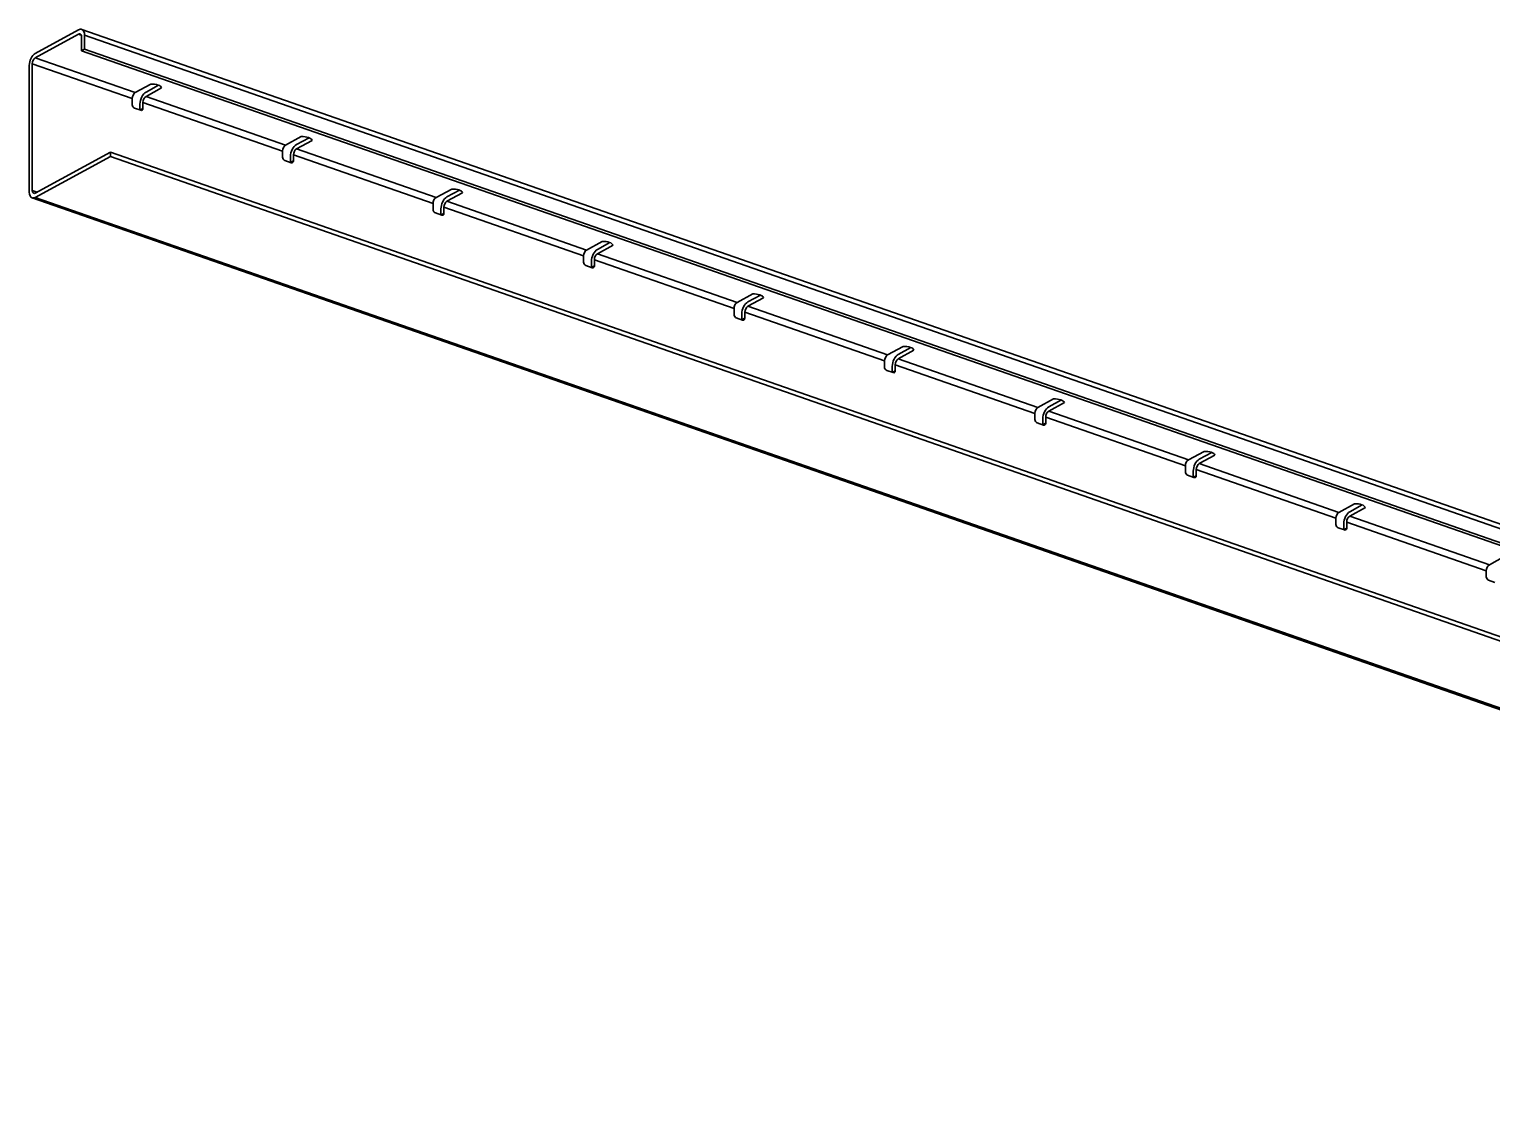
# Model space of a CAD drawing. Header units: millimetres. Extents: x 0 to 420, y 0 to 297.
# Drawn here: x 265 to 340.9, y 166.6 to 222.7 of the extents above; entities that cross this region are included whole.
import ezdxf

# ---------------------------------------------------------------- set-up
doc = ezdxf.new("R2010")
doc.units = ezdxf.units.MM

msp = doc.modelspace()

# ---------------------------------------------------------------- linework, layer by layer
at = {"color": 1, "lineweight": 35}
for p, q in [((265.312, 221.445), (267.561, 222.67)), ((265.312, 221.22), (267.561, 222.445)), ((267.561, 222.67), (267.604, 222.689)), ((267.561, 222.445), (267.604, 222.459)), ((267.701, 222.396), (267.561, 222.445)), ((267.604, 222.689), (267.647, 222.699)), ((267.604, 222.459), (267.644, 222.456)), ((267.644, 222.456), (267.674, 222.436)), ((267.647, 222.699), (267.688, 222.7)), ((267.674, 222.436), (267.698, 222.403)), ((267.688, 222.7), (267.726, 222.692)), ((267.698, 222.403), (267.712, 222.358)), ((267.726, 222.692), (267.787, 222.653)), ((403.597, 175.326), (267.726, 222.692)), ((267.787, 222.653), (267.834, 222.587)), ((267.834, 222.587), (267.864, 222.497)), ((267.864, 222.497), (267.874, 222.39)), ((267.874, 222.39), (267.874, 221.67)), ((267.874, 222.39), (403.745, 175.024)), ((267.712, 222.358), (267.717, 222.305)), ((267.717, 222.305), (267.717, 221.585)), ((267.717, 221.585), (267.874, 221.67)), ((267.874, 221.67), (403.745, 174.304)), ((265, 220.825), (265.006, 220.916)), ((265.006, 220.916), (265.024, 221.01)), ((265.024, 221.01), (265.053, 221.103)), ((265.053, 221.103), (265.091, 221.193)), ((265.091, 221.193), (265.139, 221.274)), ((265.139, 221.274), (265.193, 221.345)), ((265.156, 220.91), (265.168, 221.002)), ((265.156, 214.339), (265.156, 220.91)), ((270.341, 219.102), (265.156, 220.91)), ((265.168, 221.002), (265.202, 221.094)), ((265.193, 221.345), (265.251, 221.403)), ((265.202, 221.094), (265.253, 221.17)), ((265.251, 221.403), (265.312, 221.445)), ((265.253, 221.17), (265.312, 221.22)), ((270.497, 219.412), (265.312, 221.22)), ((267.717, 221.585), (403.589, 174.219)), ((265, 214.254), (265, 220.825)), ((270.438, 219.362), (270.387, 219.286)), ((270.497, 219.412), (270.438, 219.362)), ((271.309, 219.854), (270.497, 219.412)), ((270.999, 219.399), (270.94, 219.342)), ((271.06, 219.441), (270.999, 219.399)), ((271.712, 219.796), (271.06, 219.441)), ((271.06, 219.216), (271.872, 219.659)), ((271.409, 219.855), (271.309, 219.854)), ((271.507, 219.847), (271.409, 219.855)), ((271.6, 219.831), (271.507, 219.847)), ((271.683, 219.807), (271.6, 219.831)), ((271.755, 219.777), (271.683, 219.807)), ((271.811, 219.741), (271.755, 219.777)), ((271.851, 219.701), (271.811, 219.741)), ((271.872, 219.659), (271.851, 219.701)), ((270.353, 219.195), (270.341, 219.102)), ((270.341, 219.102), (270.341, 218.787)), ((270.35, 218.732), (270.341, 218.787)), ((270.375, 218.68), (270.35, 218.732)), ((270.387, 219.286), (270.353, 219.195)), ((270.413, 218.637), (270.375, 218.68)), ((270.458, 218.611), (270.413, 218.637)), ((270.458, 218.611), (270.786, 218.497)), ((270.753, 218.912), (270.747, 218.821)), ((270.747, 218.821), (270.747, 218.51)), ((270.771, 219.006), (270.753, 218.912)), ((270.8, 219.1), (270.771, 219.006)), ((270.839, 219.189), (270.8, 219.1)), ((270.886, 219.271), (270.839, 219.189)), ((270.94, 219.342), (270.886, 219.271)), ((270.903, 218.906), (270.915, 218.999)), ((270.903, 218.591), (270.903, 218.906)), ((278.15, 216.38), (270.903, 218.906)), ((270.915, 218.999), (270.949, 219.09)), ((270.949, 219.09), (271, 219.166)), ((271, 219.166), (271.06, 219.216)), ((278.306, 216.69), (271.06, 219.216)), ((270.752, 218.509), (270.903, 218.591)), ((270.824, 218.491), (270.786, 218.497)), ((270.858, 218.5), (270.824, 218.491)), ((270.891, 218.536), (270.858, 218.5)), ((270.903, 218.591), (270.891, 218.536)), ((279.118, 217.132), (278.306, 216.69)), ((279.218, 217.133), (279.118, 217.132)), ((279.316, 217.125), (279.218, 217.133)), ((279.409, 217.109), (279.316, 217.125)), ((279.492, 217.085), (279.409, 217.109)), ((279.564, 217.055), (279.492, 217.085)), ((269.217, 216.326), (265.312, 214.199)), ((269.217, 216.326), (269.217, 216.101)), ((269.217, 216.326), (405.088, 168.96)), ((278.162, 216.473), (278.15, 216.38)), ((278.15, 216.38), (278.15, 216.065)), ((278.196, 216.564), (278.162, 216.473)), ((278.246, 216.64), (278.196, 216.564)), ((278.306, 216.69), (278.246, 216.64)), ((278.609, 216.378), (278.58, 216.284)), ((278.647, 216.467), (278.609, 216.378)), ((278.695, 216.549), (278.647, 216.467)), ((278.749, 216.62), (278.695, 216.549)), ((278.724, 216.277), (278.758, 216.368)), ((278.807, 216.677), (278.749, 216.62)), ((278.758, 216.368), (278.808, 216.444)), ((278.868, 216.719), (278.807, 216.677)), ((278.808, 216.444), (278.868, 216.494)), ((279.521, 217.074), (278.868, 216.719)), ((278.868, 216.494), (279.68, 216.936)), ((286.115, 213.968), (278.868, 216.494)), ((279.62, 217.019), (279.564, 217.055)), ((279.66, 216.979), (279.62, 217.019)), ((279.68, 216.936), (279.66, 216.979)), ((269.217, 216.101), (265.312, 213.974)), ((405.088, 168.735), (269.217, 216.101)), ((278.159, 216.01), (278.15, 216.065)), ((278.184, 215.957), (278.159, 216.01)), ((278.222, 215.915), (278.184, 215.957)), ((278.267, 215.889), (278.222, 215.915)), ((278.267, 215.889), (278.595, 215.775)), ((278.562, 216.19), (278.556, 216.099)), ((278.556, 216.099), (278.556, 215.788)), ((278.561, 215.787), (278.712, 215.869)), ((278.58, 216.284), (278.562, 216.19)), ((278.633, 215.769), (278.595, 215.775)), ((278.667, 215.778), (278.633, 215.769)), ((278.7, 215.814), (278.667, 215.778)), ((278.712, 215.869), (278.7, 215.814)), ((278.712, 216.184), (278.724, 216.277)), ((278.712, 215.869), (278.712, 216.184)), ((285.959, 213.658), (278.712, 216.184)), ((265.01, 214.146), (265, 214.254)), ((265.039, 214.057), (265.01, 214.146)), ((265.086, 213.99), (265.039, 214.057)), ((265.161, 214.285), (265.156, 214.339)), ((265.408, 214.251), (265.156, 214.339)), ((265.176, 214.24), (265.161, 214.285)), ((265.199, 214.207), (265.176, 214.24)), ((265.23, 214.188), (265.199, 214.207)), ((265.27, 214.184), (265.23, 214.188)), ((265.312, 214.199), (265.27, 214.184)), ((286.927, 214.41), (286.115, 213.968)), ((287.329, 214.352), (286.677, 213.997)), ((286.677, 213.772), (287.489, 214.214)), ((287.027, 214.411), (286.927, 214.41)), ((287.125, 214.403), (287.027, 214.411)), ((287.217, 214.387), (287.125, 214.403)), ((287.301, 214.363), (287.217, 214.387)), ((287.372, 214.332), (287.301, 214.363)), ((287.429, 214.297), (287.372, 214.332)), ((287.468, 214.257), (287.429, 214.297)), ((287.489, 214.214), (287.468, 214.257)), ((265.148, 213.952), (265.086, 213.99)), ((265.186, 213.944), (265.148, 213.952)), ((401.019, 166.587), (265.148, 213.952)), ((265.227, 213.945), (265.186, 213.944)), ((265.269, 213.955), (265.227, 213.945)), ((265.312, 213.974), (265.269, 213.955)), ((265.312, 213.974), (401.184, 166.609)), ((285.97, 213.75), (285.959, 213.658)), ((285.959, 213.658), (285.959, 213.343)), ((285.967, 213.288), (285.959, 213.343)), ((285.993, 213.235), (285.967, 213.288)), ((286.004, 213.842), (285.97, 213.75)), ((286.055, 213.918), (286.004, 213.842)), ((286.115, 213.968), (286.055, 213.918)), ((286.371, 213.468), (286.365, 213.377)), ((286.365, 213.377), (286.365, 213.066)), ((286.388, 213.562), (286.371, 213.468)), ((286.417, 213.655), (286.388, 213.562)), ((286.456, 213.745), (286.417, 213.655)), ((286.503, 213.827), (286.456, 213.745)), ((286.557, 213.898), (286.503, 213.827)), ((286.521, 213.462), (286.533, 213.554)), ((286.521, 213.147), (286.521, 213.462)), ((293.767, 210.936), (286.521, 213.462)), ((286.533, 213.554), (286.566, 213.646)), ((286.616, 213.955), (286.557, 213.898)), ((286.566, 213.646), (286.617, 213.722)), ((286.677, 213.997), (286.616, 213.955)), ((286.617, 213.722), (286.677, 213.772)), ((293.923, 211.246), (286.677, 213.772)), ((286.031, 213.193), (285.993, 213.235)), ((286.076, 213.167), (286.031, 213.193)), ((286.076, 213.167), (286.404, 213.053)), ((286.37, 213.064), (286.521, 213.147)), ((286.442, 213.047), (286.404, 213.053)), ((286.475, 213.056), (286.442, 213.047)), ((286.509, 213.091), (286.475, 213.056)), ((286.521, 213.147), (286.509, 213.091)), ((293.779, 211.028), (293.767, 210.936)), ((293.813, 211.12), (293.779, 211.028)), ((293.864, 211.196), (293.813, 211.12)), ((293.923, 211.246), (293.864, 211.196)), ((294.735, 211.688), (293.923, 211.246)), ((294.265, 211.023), (294.226, 210.933)), ((294.312, 211.104), (294.265, 211.023)), ((294.366, 211.175), (294.312, 211.104)), ((294.425, 211.233), (294.366, 211.175)), ((294.486, 211.275), (294.425, 211.233)), ((294.426, 211), (294.486, 211.05)), ((295.138, 211.63), (294.486, 211.275)), ((294.486, 211.05), (295.298, 211.492)), ((301.732, 208.524), (294.486, 211.05)), ((294.835, 211.689), (294.735, 211.688)), ((294.933, 211.681), (294.835, 211.689)), ((295.026, 211.664), (294.933, 211.681)), ((295.11, 211.641), (295.026, 211.664)), ((295.181, 211.61), (295.11, 211.641)), ((295.237, 211.575), (295.181, 211.61)), ((295.277, 211.535), (295.237, 211.575)), ((295.298, 211.492), (295.277, 211.535)), ((293.767, 210.936), (293.767, 210.621)), ((293.776, 210.566), (293.767, 210.621)), ((293.802, 210.513), (293.776, 210.566)), ((293.84, 210.471), (293.802, 210.513)), ((293.884, 210.445), (293.84, 210.471)), ((293.884, 210.445), (294.212, 210.33)), ((294.179, 210.746), (294.173, 210.655)), ((294.173, 210.655), (294.173, 210.344)), ((294.178, 210.342), (294.329, 210.425)), ((294.197, 210.84), (294.179, 210.746)), ((294.226, 210.933), (294.197, 210.84)), ((294.25, 210.324), (294.212, 210.33)), ((294.284, 210.334), (294.25, 210.324)), ((294.317, 210.369), (294.284, 210.334)), ((294.329, 210.425), (294.317, 210.369)), ((294.329, 210.74), (294.341, 210.832)), ((294.329, 210.425), (294.329, 210.74)), ((301.576, 208.213), (294.329, 210.74)), ((294.341, 210.832), (294.375, 210.924)), ((294.375, 210.924), (294.426, 211)), ((302.544, 208.966), (301.732, 208.524)), ((302.947, 208.908), (302.294, 208.553)), ((302.294, 208.328), (303.106, 208.77)), ((302.644, 208.966), (302.544, 208.966)), ((302.742, 208.958), (302.644, 208.966)), ((302.835, 208.942), (302.742, 208.958)), ((302.918, 208.919), (302.835, 208.942)), ((302.99, 208.888), (302.918, 208.919)), ((303.046, 208.852), (302.99, 208.888)), ((303.086, 208.812), (303.046, 208.852)), ((303.106, 208.77), (303.086, 208.812)), ((301.588, 208.306), (301.576, 208.213)), ((301.576, 208.213), (301.576, 207.898)), ((301.622, 208.398), (301.588, 208.306)), ((301.672, 208.474), (301.622, 208.398)), ((301.732, 208.524), (301.672, 208.474)), ((301.988, 208.023), (301.982, 207.932)), ((302.006, 208.118), (301.988, 208.023)), ((302.035, 208.211), (302.006, 208.118)), ((302.073, 208.3), (302.035, 208.211)), ((302.121, 208.382), (302.073, 208.3)), ((302.175, 208.453), (302.121, 208.382)), ((302.138, 208.017), (302.15, 208.11)), ((302.138, 207.702), (302.138, 208.017)), ((309.385, 205.491), (302.138, 208.017)), ((302.15, 208.11), (302.184, 208.202)), ((302.233, 208.511), (302.175, 208.453)), ((302.184, 208.202), (302.235, 208.278)), ((302.294, 208.553), (302.233, 208.511)), ((302.235, 208.278), (302.294, 208.328)), ((309.541, 205.801), (302.294, 208.328)), ((301.585, 207.844), (301.576, 207.898)), ((301.61, 207.791), (301.585, 207.844)), ((301.648, 207.749), (301.61, 207.791)), ((301.693, 207.723), (301.648, 207.749)), ((301.693, 207.723), (302.021, 207.608)), ((301.982, 207.932), (301.982, 207.622)), ((301.987, 207.62), (302.138, 207.702)), ((302.059, 207.602), (302.021, 207.608)), ((302.093, 207.612), (302.059, 207.602)), ((302.126, 207.647), (302.093, 207.612)), ((302.138, 207.702), (302.126, 207.647)), ((309.481, 205.752), (309.43, 205.675)), ((309.541, 205.801), (309.481, 205.752)), ((310.353, 206.244), (309.541, 205.801)), ((309.983, 205.731), (309.929, 205.66)), ((310.042, 205.789), (309.983, 205.731)), ((310.103, 205.83), (310.042, 205.789)), ((310.755, 206.186), (310.103, 205.83)), ((310.103, 205.605), (310.915, 206.048)), ((310.453, 206.244), (310.353, 206.244)), ((310.551, 206.236), (310.453, 206.244)), ((310.643, 206.22), (310.551, 206.236)), ((310.727, 206.196), (310.643, 206.22)), ((310.798, 206.166), (310.727, 206.196)), ((310.855, 206.13), (310.798, 206.166)), ((310.894, 206.09), (310.855, 206.13)), ((310.915, 206.048), (310.894, 206.09)), ((309.396, 205.584), (309.385, 205.491)), ((309.385, 205.491), (309.385, 205.176)), ((309.393, 205.122), (309.385, 205.176)), ((309.419, 205.069), (309.393, 205.122)), ((309.43, 205.675), (309.396, 205.584)), ((309.457, 205.026), (309.419, 205.069)), ((309.502, 205), (309.457, 205.026)), ((309.502, 205), (309.83, 204.886)), ((309.797, 205.301), (309.791, 205.21)), ((309.791, 205.21), (309.791, 204.9)), ((309.796, 204.898), (309.947, 204.98)), ((309.814, 205.395), (309.797, 205.301)), ((309.843, 205.489), (309.814, 205.395)), ((309.882, 205.578), (309.843, 205.489)), ((309.929, 205.66), (309.882, 205.578)), ((309.947, 204.98), (309.935, 204.925)), ((309.947, 205.295), (309.959, 205.388)), ((309.947, 204.98), (309.947, 205.295)), ((317.193, 202.769), (309.947, 205.295)), ((309.959, 205.388), (309.993, 205.479)), ((309.993, 205.479), (310.043, 205.556)), ((310.043, 205.556), (310.103, 205.605)), ((317.349, 203.079), (310.103, 205.605)), ((309.868, 204.88), (309.83, 204.886)), ((309.901, 204.889), (309.868, 204.88)), ((309.935, 204.925), (309.901, 204.889)), ((318.162, 203.522), (317.349, 203.079)), ((318.564, 203.464), (317.912, 203.108)), ((318.261, 203.522), (318.162, 203.522)), ((318.359, 203.514), (318.261, 203.522)), ((318.452, 203.498), (318.359, 203.514)), ((318.536, 203.474), (318.452, 203.498)), ((318.607, 203.444), (318.536, 203.474)), ((318.664, 203.408), (318.607, 203.444)), ((317.205, 202.862), (317.193, 202.769)), ((317.193, 202.769), (317.193, 202.454)), ((317.239, 202.953), (317.205, 202.862)), ((317.29, 203.03), (317.239, 202.953)), ((317.349, 203.079), (317.29, 203.03)), ((317.623, 202.673), (317.605, 202.579)), ((317.652, 202.767), (317.623, 202.673)), ((317.691, 202.856), (317.652, 202.767)), ((317.738, 202.938), (317.691, 202.856)), ((317.792, 203.009), (317.738, 202.938)), ((317.755, 202.573), (317.767, 202.666)), ((317.767, 202.666), (317.801, 202.757)), ((317.851, 203.066), (317.792, 203.009)), ((317.801, 202.757), (317.852, 202.834)), ((317.912, 203.108), (317.851, 203.066)), ((317.852, 202.834), (317.912, 202.883)), ((317.912, 202.883), (318.724, 203.326)), ((325.158, 200.357), (317.912, 202.883)), ((318.703, 203.368), (318.664, 203.408)), ((318.724, 203.326), (318.703, 203.368)), ((317.202, 202.399), (317.193, 202.454)), ((317.228, 202.347), (317.202, 202.399)), ((317.266, 202.304), (317.228, 202.347)), ((317.31, 202.278), (317.266, 202.304)), ((317.31, 202.278), (317.638, 202.164)), ((317.605, 202.579), (317.599, 202.488)), ((317.599, 202.488), (317.599, 202.178)), ((317.604, 202.176), (317.755, 202.258)), ((317.676, 202.158), (317.638, 202.164)), ((317.71, 202.167), (317.676, 202.158)), ((317.744, 202.203), (317.71, 202.167)), ((317.755, 202.258), (317.744, 202.203)), ((317.755, 202.258), (317.755, 202.573)), ((325.002, 200.047), (317.755, 202.573)), ((325.97, 200.799), (325.158, 200.357)), ((325.72, 200.386), (325.659, 200.344)), ((326.373, 200.741), (325.72, 200.386)), ((325.72, 200.161), (326.532, 200.603)), ((326.07, 200.8), (325.97, 200.799)), ((326.168, 200.792), (326.07, 200.8)), ((326.261, 200.776), (326.168, 200.792)), ((326.344, 200.752), (326.261, 200.776)), ((326.416, 200.722), (326.344, 200.752)), ((326.472, 200.686), (326.416, 200.722)), ((326.512, 200.646), (326.472, 200.686)), ((326.532, 200.603), (326.512, 200.646)), ((325.014, 200.14), (325.002, 200.047)), ((325.002, 200.047), (325.002, 199.732)), ((325.011, 199.677), (325.002, 199.732)), ((325.036, 199.625), (325.011, 199.677)), ((325.048, 200.231), (325.014, 200.14)), ((325.074, 199.582), (325.036, 199.625)), ((325.098, 200.307), (325.048, 200.231)), ((325.158, 200.357), (325.098, 200.307)), ((325.414, 199.857), (325.408, 199.766)), ((325.408, 199.766), (325.408, 199.455)), ((325.432, 199.951), (325.414, 199.857)), ((325.461, 200.045), (325.432, 199.951)), ((325.499, 200.134), (325.461, 200.045)), ((325.547, 200.216), (325.499, 200.134)), ((325.601, 200.287), (325.547, 200.216)), ((325.564, 199.851), (325.576, 199.944)), ((325.564, 199.536), (325.564, 199.851)), ((332.811, 197.325), (325.564, 199.851)), ((325.576, 199.944), (325.61, 200.035)), ((325.659, 200.344), (325.601, 200.287)), ((325.61, 200.035), (325.661, 200.111)), ((325.661, 200.111), (325.72, 200.161)), ((332.967, 197.635), (325.72, 200.161)), ((325.119, 199.556), (325.074, 199.582)), ((325.119, 199.556), (325.447, 199.442)), ((325.413, 199.454), (325.564, 199.536)), ((325.485, 199.436), (325.447, 199.442)), ((325.519, 199.445), (325.485, 199.436)), ((325.552, 199.481), (325.519, 199.445)), ((325.564, 199.536), (325.552, 199.481)), ((332.823, 197.417), (332.811, 197.325)), ((332.856, 197.509), (332.823, 197.417)), ((332.907, 197.585), (332.856, 197.509)), ((332.967, 197.635), (332.907, 197.585)), ((333.779, 198.077), (332.967, 197.635)), ((333.308, 197.412), (333.269, 197.323)), ((333.356, 197.494), (333.308, 197.412)), ((333.41, 197.565), (333.356, 197.494)), ((333.468, 197.622), (333.41, 197.565)), ((333.419, 197.313), (333.469, 197.389)), ((333.529, 197.664), (333.468, 197.622)), ((333.469, 197.389), (333.529, 197.439)), ((334.181, 198.019), (333.529, 197.664)), ((333.529, 197.439), (334.341, 197.881)), ((340.776, 194.913), (333.529, 197.439)), ((333.879, 198.078), (333.779, 198.077)), ((333.977, 198.07), (333.879, 198.078)), ((334.069, 198.054), (333.977, 198.07)), ((334.153, 198.03), (334.069, 198.054)), ((334.224, 198), (334.153, 198.03)), ((334.281, 197.964), (334.224, 198)), ((334.32, 197.924), (334.281, 197.964)), ((334.341, 197.881), (334.32, 197.924)), ((332.811, 197.325), (332.811, 197.01)), ((332.82, 196.955), (332.811, 197.01)), ((332.845, 196.902), (332.82, 196.955)), ((332.883, 196.86), (332.845, 196.902)), ((332.928, 196.834), (332.883, 196.86)), ((332.928, 196.834), (333.256, 196.72)), ((333.223, 197.135), (333.217, 197.044)), ((333.217, 197.044), (333.217, 196.733)), ((333.222, 196.732), (333.373, 196.814)), ((333.24, 197.229), (333.223, 197.135)), ((333.269, 197.323), (333.24, 197.229)), ((333.294, 196.714), (333.256, 196.72)), ((333.327, 196.723), (333.294, 196.714)), ((333.361, 196.759), (333.327, 196.723)), ((333.373, 196.814), (333.361, 196.759)), ((333.373, 197.129), (333.385, 197.221)), ((333.373, 196.814), (333.373, 197.129)), ((340.619, 194.603), (333.373, 197.129)), ((333.385, 197.221), (333.419, 197.313)), ((341.588, 195.355), (340.776, 194.913)), ((340.631, 194.695), (340.619, 194.603)), ((340.619, 194.603), (340.619, 194.288)), ((340.665, 194.787), (340.631, 194.695)), ((340.716, 194.863), (340.665, 194.787)), ((340.776, 194.913), (340.716, 194.863)), ((340.628, 194.233), (340.619, 194.288)), ((340.654, 194.18), (340.628, 194.233)), ((340.692, 194.138), (340.654, 194.18)), ((340.736, 194.112), (340.692, 194.138)), ((340.736, 194.112), (341.064, 193.998))]:
    msp.add_line(p, q, dxfattribs=at)

doc.saveas('drawing.dxf')
